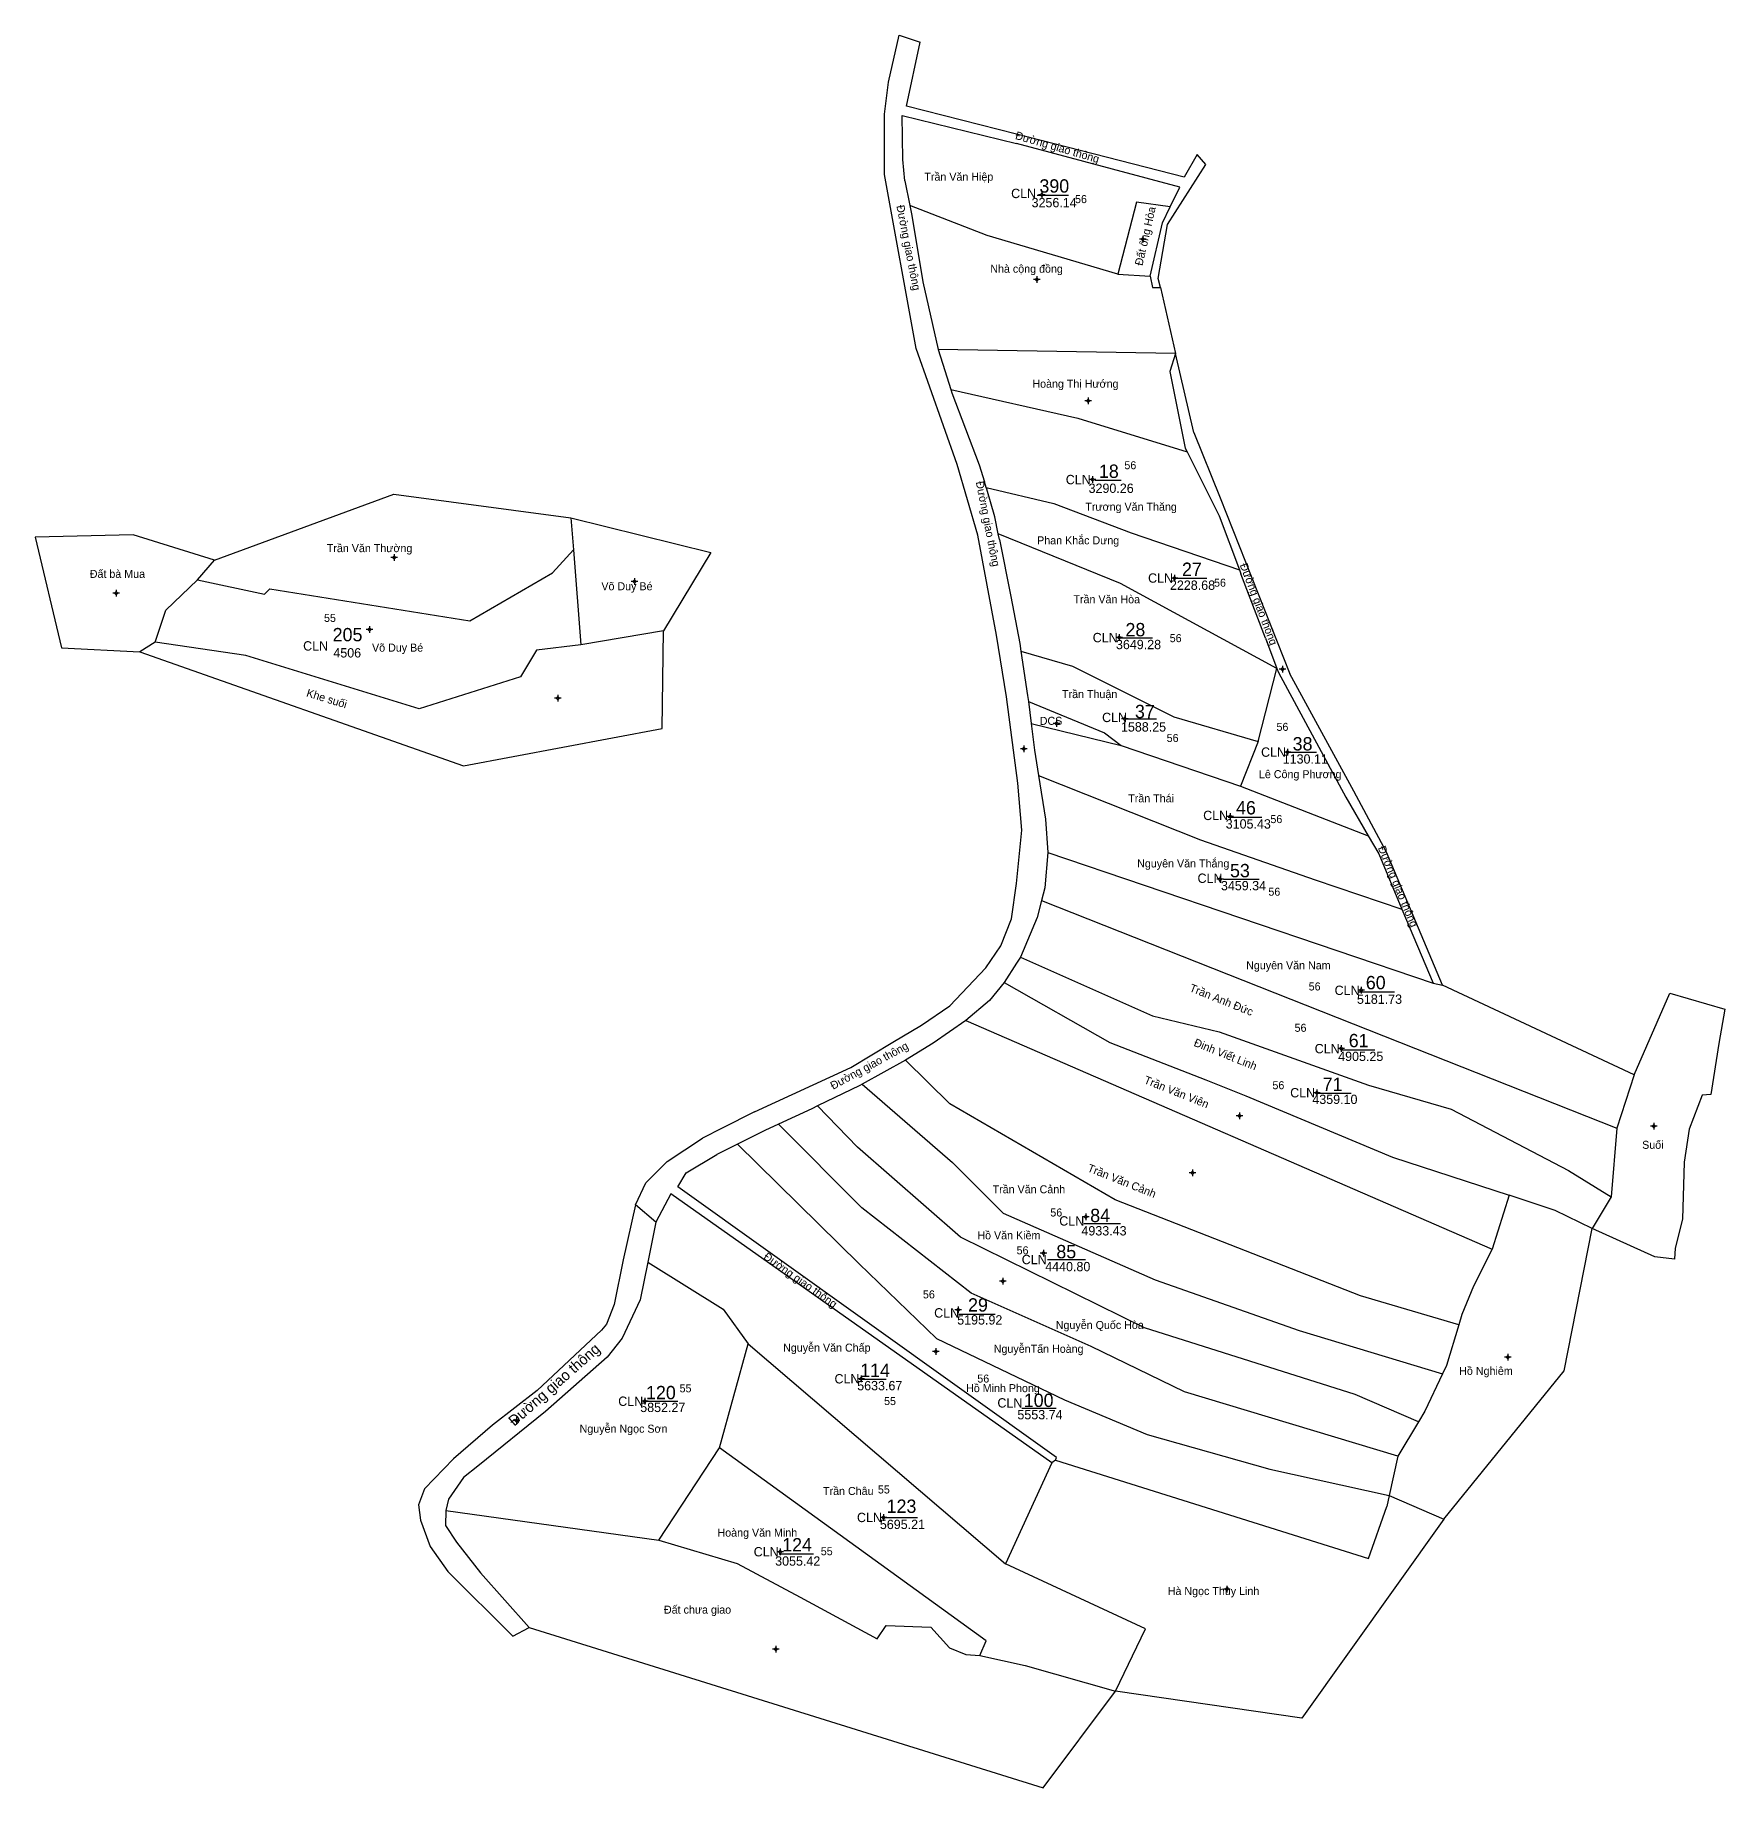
# Model space of a CAD drawing. Extents: x 533586 to 535027, y 1848292 to 1849819.
# Drawn here: x 533632 to 534266, y 1848437 to 1849095 of the extents above; entities that cross this region are included whole.
import ezdxf

# ---------------------------------------------------------------- set-up
doc = ezdxf.new("R2010")
doc.units = 0
for name, color, linetype in [('Level 11', 7, 'Continuous'), ('Level 2', 7, 'Continuous'), ('Level 22', 7, 'Continuous'), ('Level 3', 7, 'Continuous'), ('Level 4', 7, 'Continuous'), ('Level 5', 7, 'Continuous'), ('Level 6', 7, 'Continuous'), ('Level 7', 7, 'Continuous'), ('Level 8', 7, 'Continuous'), ('Level 9', 7, 'Continuous')]:
    doc.layers.add(name, color=color, linetype=linetype)

msp = doc.modelspace()

# ---------------------------------------------------------------- linework, layer by layer
at = {"layer": 'Level 11'}
for p, q in [((534009.5, 1849035.99), (534009.5, 1849035.365)), ((534008.875, 1849034.74), (534008.25, 1849034.74)), ((534009.5, 1849035.365), (534008.875, 1849034.74)), ((534008.875, 1849034.74), (534009.5, 1849034.115)), ((534010.125, 1849034.74), (534009.5, 1849035.365)), ((534009.5, 1849034.115), (534010.125, 1849034.74)), ((534009.5, 1849034.115), (534009.5, 1849033.49)), ((534010.75, 1849034.74), (534010.125, 1849034.74)), ((534046.745, 1849018.14), (534046.12, 1849018.14)), ((534047.37, 1849018.765), (534046.745, 1849018.14)), ((534046.745, 1849018.14), (534047.37, 1849017.515)), ((534047.37, 1849019.39), (534047.37, 1849018.765)), ((534047.995, 1849018.14), (534047.37, 1849018.765)), ((534047.37, 1849017.515), (534047.995, 1849018.14)), ((534047.37, 1849017.515), (534047.37, 1849016.89)), ((534048.62, 1849018.14), (534047.995, 1849018.14)), ((534006.955, 1849003.06), (534006.33, 1849003.06)), ((534007.58, 1849003.685), (534006.955, 1849003.06)), ((534006.955, 1849003.06), (534007.58, 1849002.435)), ((534007.58, 1849004.31), (534007.58, 1849003.685)), ((534008.205, 1849003.06), (534007.58, 1849003.685)), ((534007.58, 1849002.435), (534008.205, 1849003.06)), ((534008.83, 1849003.06), (534008.205, 1849003.06)), ((534007.58, 1849002.435), (534007.58, 1849001.81)), ((534026.225, 1848957.58), (534025.6, 1848957.58)), ((534026.85, 1848958.205), (534026.225, 1848957.58)), ((534026.225, 1848957.58), (534026.85, 1848956.955)), ((534026.85, 1848958.83), (534026.85, 1848958.205)), ((534027.475, 1848957.58), (534026.85, 1848958.205)), ((534026.85, 1848956.955), (534027.475, 1848957.58)), ((534026.85, 1848956.955), (534026.85, 1848956.33)), ((534028.1, 1848957.58), (534027.475, 1848957.58)), ((534027.825, 1848928.03), (534027.2, 1848928.03)), ((534028.45, 1848928.655), (534027.825, 1848928.03)), ((534027.825, 1848928.03), (534028.45, 1848927.405)), ((534028.45, 1848929.28), (534028.45, 1848928.655)), ((534029.075, 1848928.03), (534028.45, 1848928.655)), ((534028.45, 1848927.405), (534029.075, 1848928.03)), ((534028.45, 1848927.405), (534028.45, 1848926.78)), ((534029.7, 1848928.03), (534029.075, 1848928.03)), ((533765.955, 1848898.79), (533765.33, 1848898.79)), ((533766.58, 1848899.415), (533765.955, 1848898.79)), ((533765.955, 1848898.79), (533766.58, 1848898.165)), ((533766.58, 1848900.04), (533766.58, 1848899.415)), ((533767.205, 1848898.79), (533766.58, 1848899.415)), ((533766.58, 1848898.165), (533767.205, 1848898.79)), ((533766.58, 1848898.165), (533766.58, 1848897.54)), ((533767.83, 1848898.79), (533767.205, 1848898.79)), ((533856.78, 1848891.11), (533856.78, 1848890.485)), ((534058.685, 1848891.1), (534058.06, 1848891.1)), ((534059.31, 1848891.725), (534058.685, 1848891.1)), ((534058.685, 1848891.1), (534059.31, 1848890.475)), ((534059.31, 1848892.35), (534059.31, 1848891.725)), ((534059.935, 1848891.1), (534059.31, 1848891.725)), ((534059.31, 1848890.475), (534059.935, 1848891.1)), ((534060.56, 1848891.1), (534059.935, 1848891.1)), ((533661.655, 1848885.38), (533661.03, 1848885.38)), ((533662.28, 1848886.005), (533661.655, 1848885.38)), ((533661.655, 1848885.38), (533662.28, 1848884.755)), ((533662.28, 1848886.63), (533662.28, 1848886.005)), ((533662.905, 1848885.38), (533662.28, 1848886.005)), ((533662.28, 1848884.755), (533662.905, 1848885.38)), ((533662.28, 1848884.755), (533662.28, 1848884.13)), ((533663.53, 1848885.38), (533662.905, 1848885.38)), ((533856.155, 1848889.86), (533855.53, 1848889.86)), ((533856.78, 1848890.485), (533856.155, 1848889.86)), ((533856.155, 1848889.86), (533856.78, 1848889.235)), ((533857.405, 1848889.86), (533856.78, 1848890.485)), ((533856.78, 1848889.235), (533857.405, 1848889.86)), ((533856.78, 1848889.235), (533856.78, 1848888.61)), ((533858.03, 1848889.86), (533857.405, 1848889.86)), ((534059.31, 1848890.475), (534059.31, 1848889.85)), ((533756.745, 1848871.87), (533756.12, 1848871.87)), ((533757.37, 1848872.495), (533756.745, 1848871.87)), ((533756.745, 1848871.87), (533757.37, 1848871.245)), ((533757.37, 1848873.12), (533757.37, 1848872.495)), ((533757.995, 1848871.87), (533757.37, 1848872.495)), ((533757.37, 1848871.245), (533757.995, 1848871.87)), ((533758.62, 1848871.87), (533757.995, 1848871.87)), ((533757.37, 1848871.245), (533757.37, 1848870.62)), ((534037.925, 1848868.78), (534037.3, 1848868.78)), ((534038.55, 1848869.405), (534037.925, 1848868.78)), ((534037.925, 1848868.78), (534038.55, 1848868.155)), ((534038.55, 1848870.03), (534038.55, 1848869.405)), ((534039.175, 1848868.78), (534038.55, 1848869.405)), ((534038.55, 1848868.155), (534039.175, 1848868.78)), ((534038.55, 1848868.155), (534038.55, 1848867.53)), ((534039.8, 1848868.78), (534039.175, 1848868.78)), ((534099.185, 1848856.88), (534098.56, 1848856.88)), ((534099.81, 1848857.505), (534099.185, 1848856.88)), ((534099.185, 1848856.88), (534099.81, 1848856.255)), ((534099.81, 1848858.13), (534099.81, 1848857.505)), ((534100.435, 1848856.88), (534099.81, 1848857.505)), ((534099.81, 1848856.255), (534100.435, 1848856.88)), ((534099.81, 1848856.255), (534099.81, 1848855.63)), ((534101.06, 1848856.88), (534100.435, 1848856.88)), ((533827.415, 1848846.04), (533826.79, 1848846.04)), ((533828.04, 1848846.665), (533827.415, 1848846.04)), ((533827.415, 1848846.04), (533828.04, 1848845.415)), ((533828.04, 1848847.29), (533828.04, 1848846.665)), ((533828.665, 1848846.04), (533828.04, 1848846.665)), ((533828.04, 1848845.415), (533828.665, 1848846.04)), ((533828.04, 1848845.415), (533828.04, 1848844.79)), ((533829.29, 1848846.04), (533828.665, 1848846.04)), ((534040.59, 1848838.995), (534039.965, 1848838.37)), ((534040.59, 1848839.62), (534040.59, 1848838.995)), ((534041.215, 1848838.37), (534040.59, 1848838.995)), ((534014.315, 1848836.56), (534013.69, 1848836.56)), ((534014.94, 1848837.185), (534014.315, 1848836.56)), ((534014.315, 1848836.56), (534014.94, 1848835.935)), ((534014.94, 1848837.81), (534014.94, 1848837.185)), ((534015.565, 1848836.56), (534014.94, 1848837.185)), ((534014.94, 1848835.935), (534015.565, 1848836.56)), ((534014.94, 1848835.935), (534014.94, 1848835.31)), ((534016.19, 1848836.56), (534015.565, 1848836.56)), ((534039.965, 1848838.37), (534039.34, 1848838.37)), ((534039.965, 1848838.37), (534040.59, 1848837.745)), ((534040.59, 1848837.745), (534041.215, 1848838.37)), ((534040.59, 1848837.745), (534040.59, 1848837.12)), ((534041.84, 1848838.37), (534041.215, 1848838.37)), ((534002.085, 1848827.04), (534001.46, 1848827.04)), ((534002.71, 1848827.665), (534002.085, 1848827.04)), ((534002.085, 1848827.04), (534002.71, 1848826.415)), ((534002.71, 1848828.29), (534002.71, 1848827.665)), ((534003.335, 1848827.04), (534002.71, 1848827.665)), ((534002.71, 1848826.415), (534003.335, 1848827.04)), ((534002.71, 1848826.415), (534002.71, 1848825.79)), ((534003.96, 1848827.04), (534003.335, 1848827.04)), ((534101.065, 1848825.84), (534100.44, 1848825.84)), ((534101.69, 1848826.465), (534101.065, 1848825.84)), ((534101.065, 1848825.84), (534101.69, 1848825.215)), ((534101.69, 1848827.09), (534101.69, 1848826.465)), ((534102.315, 1848825.84), (534101.69, 1848826.465)), ((534101.69, 1848825.215), (534102.315, 1848825.84)), ((534102.94, 1848825.84), (534102.315, 1848825.84)), ((534101.69, 1848825.215), (534101.69, 1848824.59)), ((534079.535, 1848801.7), (534078.91, 1848801.7)), ((534080.16, 1848802.325), (534079.535, 1848801.7)), ((534079.535, 1848801.7), (534080.16, 1848801.075)), ((534080.16, 1848802.95), (534080.16, 1848802.325)), ((534080.785, 1848801.7), (534080.16, 1848802.325)), ((534080.16, 1848801.075), (534080.785, 1848801.7)), ((534080.16, 1848801.075), (534080.16, 1848800.45)), ((534081.41, 1848801.7), (534080.785, 1848801.7)), ((534076.44, 1848779.43), (534076.44, 1848778.805)), ((534075.815, 1848778.18), (534075.19, 1848778.18)), ((534076.44, 1848778.805), (534075.815, 1848778.18)), ((534075.815, 1848778.18), (534076.44, 1848777.555)), ((534077.065, 1848778.18), (534076.44, 1848778.805)), ((534076.44, 1848777.555), (534077.065, 1848778.18)), ((534076.44, 1848777.555), (534076.44, 1848776.93)), ((534077.69, 1848778.18), (534077.065, 1848778.18)), ((534128.645, 1848736.52), (534128.02, 1848736.52)), ((534129.27, 1848737.145), (534128.645, 1848736.52)), ((534128.645, 1848736.52), (534129.27, 1848735.895)), ((534129.27, 1848737.77), (534129.27, 1848737.145)), ((534129.895, 1848736.52), (534129.27, 1848737.145)), ((534129.27, 1848735.895), (534129.895, 1848736.52)), ((534129.27, 1848735.895), (534129.27, 1848735.27)), ((534130.52, 1848736.52), (534129.895, 1848736.52)), ((534121.165, 1848714.64), (534120.54, 1848714.64)), ((534121.79, 1848715.265), (534121.165, 1848714.64)), ((534121.165, 1848714.64), (534121.79, 1848714.015)), ((534121.79, 1848715.89), (534121.79, 1848715.265)), ((534122.415, 1848714.64), (534121.79, 1848715.265)), ((534121.79, 1848714.015), (534122.415, 1848714.64)), ((534121.79, 1848714.015), (534121.79, 1848713.39)), ((534123.04, 1848714.64), (534122.415, 1848714.64)), ((534111.975, 1848698.1), (534111.35, 1848698.1)), ((534112.6, 1848698.725), (534111.975, 1848698.1)), ((534111.975, 1848698.1), (534112.6, 1848697.475)), ((534112.6, 1848699.35), (534112.6, 1848698.725)), ((534113.225, 1848698.1), (534112.6, 1848698.725)), ((534112.6, 1848697.475), (534113.225, 1848698.1)), ((534112.6, 1848697.475), (534112.6, 1848696.85)), ((534113.85, 1848698.1), (534113.225, 1848698.1)), ((534082.995, 1848689.48), (534082.37, 1848689.48)), ((534083.62, 1848690.105), (534082.995, 1848689.48)), ((534082.995, 1848689.48), (534083.62, 1848688.855)), ((534083.62, 1848690.73), (534083.62, 1848690.105)), ((534084.245, 1848689.48), (534083.62, 1848690.105)), ((534083.62, 1848688.855), (534084.245, 1848689.48)), ((534083.62, 1848688.855), (534083.62, 1848688.23)), ((534084.87, 1848689.48), (534084.245, 1848689.48)), ((534238.365, 1848685.53), (534237.74, 1848685.53)), ((534238.99, 1848686.155), (534238.365, 1848685.53)), ((534238.365, 1848685.53), (534238.99, 1848684.905)), ((534238.99, 1848686.78), (534238.99, 1848686.155)), ((534239.615, 1848685.53), (534238.99, 1848686.155)), ((534238.99, 1848684.905), (534239.615, 1848685.53)), ((534238.99, 1848684.905), (534238.99, 1848684.28)), ((534240.24, 1848685.53), (534239.615, 1848685.53)), ((534065.395, 1848668.12), (534064.77, 1848668.12)), ((534066.02, 1848668.745), (534065.395, 1848668.12)), ((534065.395, 1848668.12), (534066.02, 1848667.495)), ((534066.02, 1848669.37), (534066.02, 1848668.745)), ((534066.645, 1848668.12), (534066.02, 1848668.745)), ((534066.02, 1848667.495), (534066.645, 1848668.12)), ((534067.27, 1848668.12), (534066.645, 1848668.12)), ((534066.02, 1848667.495), (534066.02, 1848666.87)), ((534025.365, 1848651.51), (534024.74, 1848651.51)), ((534025.99, 1848652.135), (534025.365, 1848651.51)), ((534025.365, 1848651.51), (534025.99, 1848650.885)), ((534025.99, 1848652.76), (534025.99, 1848652.135)), ((534026.615, 1848651.51), (534025.99, 1848652.135)), ((534025.99, 1848650.885), (534026.615, 1848651.51)), ((534025.99, 1848650.885), (534025.99, 1848650.26)), ((534027.24, 1848651.51), (534026.615, 1848651.51)), ((534009.555, 1848638), (534008.93, 1848638)), ((534010.18, 1848638.625), (534009.555, 1848638)), ((534009.555, 1848638), (534010.18, 1848637.375)), ((534010.18, 1848639.25), (534010.18, 1848638.625)), ((534010.805, 1848638), (534010.18, 1848638.625)), ((534010.18, 1848637.375), (534010.805, 1848638)), ((534010.18, 1848637.375), (534010.18, 1848636.75)), ((534011.43, 1848638), (534010.805, 1848638)), ((533994.92, 1848628.71), (533994.92, 1848628.085)), ((533994.295, 1848627.46), (533993.67, 1848627.46)), ((533994.92, 1848628.085), (533994.295, 1848627.46)), ((533994.295, 1848627.46), (533994.92, 1848626.835)), ((533995.545, 1848627.46), (533994.92, 1848628.085)), ((533994.92, 1848626.835), (533995.545, 1848627.46)), ((533994.92, 1848626.835), (533994.92, 1848626.21)), ((533996.17, 1848627.46), (533995.545, 1848627.46)), ((533977.475, 1848616.67), (533976.85, 1848616.67)), ((533978.1, 1848617.295), (533977.475, 1848616.67)), ((533977.475, 1848616.67), (533978.1, 1848616.045)), ((533978.1, 1848617.92), (533978.1, 1848617.295)), ((533978.725, 1848616.67), (533978.1, 1848617.295)), ((533978.1, 1848616.045), (533978.725, 1848616.67)), ((533978.1, 1848616.045), (533978.1, 1848615.42)), ((533979.35, 1848616.67), (533978.725, 1848616.67)), ((533969.73, 1848602.38), (533969.73, 1848601.755)), ((533969.105, 1848601.13), (533968.48, 1848601.13)), ((533969.73, 1848601.755), (533969.105, 1848601.13)), ((533969.105, 1848601.13), (533969.73, 1848600.505)), ((533970.355, 1848601.13), (533969.73, 1848601.755)), ((533969.73, 1848600.505), (533970.355, 1848601.13)), ((533969.73, 1848600.505), (533969.73, 1848599.88)), ((533970.98, 1848601.13), (533970.355, 1848601.13)), ((534183.655, 1848598.94), (534183.03, 1848598.94)), ((534184.28, 1848599.565), (534183.655, 1848598.94)), ((534183.655, 1848598.94), (534184.28, 1848598.315)), ((534184.28, 1848600.19), (534184.28, 1848599.565)), ((534184.905, 1848598.94), (534184.28, 1848599.565)), ((534184.28, 1848598.315), (534184.905, 1848598.94)), ((534184.28, 1848598.315), (534184.28, 1848597.69)), ((534185.53, 1848598.94), (534184.905, 1848598.94)), ((533941.075, 1848590.84), (533940.45, 1848590.84)), ((533941.7, 1848591.465), (533941.075, 1848590.84)), ((533941.075, 1848590.84), (533941.7, 1848590.215)), ((533941.7, 1848592.09), (533941.7, 1848591.465)), ((533942.325, 1848590.84), (533941.7, 1848591.465)), ((533941.7, 1848590.215), (533942.325, 1848590.84)), ((533941.7, 1848590.215), (533941.7, 1848589.59)), ((533942.95, 1848590.84), (533942.325, 1848590.84)), ((533859.975, 1848582.44), (533859.35, 1848582.44)), ((533860.6, 1848583.065), (533859.975, 1848582.44)), ((533859.975, 1848582.44), (533860.6, 1848581.815)), ((533860.6, 1848583.69), (533860.6, 1848583.065)), ((533861.225, 1848582.44), (533860.6, 1848583.065)), ((533860.6, 1848581.815), (533861.225, 1848582.44)), ((533861.85, 1848582.44), (533861.225, 1848582.44)), ((533812.47, 1848575.845), (533811.845, 1848575.22)), ((533812.47, 1848576.47), (533812.47, 1848575.845)), ((533813.095, 1848575.22), (533812.47, 1848575.845)), ((533860.6, 1848581.815), (533860.6, 1848581.19)), ((533811.845, 1848575.22), (533811.22, 1848575.22)), ((533811.845, 1848575.22), (533812.47, 1848574.595)), ((533812.47, 1848574.595), (533813.095, 1848575.22)), ((533812.47, 1848574.595), (533812.47, 1848573.97)), ((533813.72, 1848575.22), (533813.095, 1848575.22)), ((533949.505, 1848538.86), (533948.88, 1848538.86)), ((533950.13, 1848539.485), (533949.505, 1848538.86)), ((533949.505, 1848538.86), (533950.13, 1848538.235)), ((533950.13, 1848540.11), (533950.13, 1848539.485)), ((533950.755, 1848538.86), (533950.13, 1848539.485)), ((533950.13, 1848538.235), (533950.755, 1848538.86)), ((533950.13, 1848538.235), (533950.13, 1848537.61)), ((533951.38, 1848538.86), (533950.755, 1848538.86)), ((533910.775, 1848526), (533910.15, 1848526)), ((533911.4, 1848526.625), (533910.775, 1848526)), ((533910.775, 1848526), (533911.4, 1848525.375)), ((533911.4, 1848527.25), (533911.4, 1848526.625)), ((533912.025, 1848526), (533911.4, 1848526.625)), ((533911.4, 1848525.375), (533912.025, 1848526)), ((533911.4, 1848525.375), (533911.4, 1848524.75)), ((533912.65, 1848526), (533912.025, 1848526)), ((534078.315, 1848511.96), (534077.69, 1848511.96)), ((534078.94, 1848512.585), (534078.315, 1848511.96)), ((534078.315, 1848511.96), (534078.94, 1848511.335)), ((534078.94, 1848513.21), (534078.94, 1848512.585)), ((534079.565, 1848511.96), (534078.94, 1848512.585)), ((534078.94, 1848511.335), (534079.565, 1848511.96)), ((534078.94, 1848511.335), (534078.94, 1848510.71)), ((534080.19, 1848511.96), (534079.565, 1848511.96)), ((533909.77, 1848490.68), (533909.77, 1848490.055)), ((533909.145, 1848489.43), (533908.52, 1848489.43)), ((533909.77, 1848490.055), (533909.145, 1848489.43)), ((533909.145, 1848489.43), (533909.77, 1848488.805)), ((533910.395, 1848489.43), (533909.77, 1848490.055)), ((533909.77, 1848488.805), (533910.395, 1848489.43)), ((533909.77, 1848488.805), (533909.77, 1848488.18)), ((533911.02, 1848489.43), (533910.395, 1848489.43))]:
    msp.add_line(p, q, dxfattribs=at)
for centre in [(534009.5, 1849034.74), (534047.37, 1849018.14), (534007.58, 1849003.06), (534026.85, 1848957.58), (534028.45, 1848928.03), (533766.58, 1848898.79), (534059.31, 1848891.1), (533662.28, 1848885.38), (533856.78, 1848889.86), (533757.37, 1848871.87), (534038.55, 1848868.78), (534099.81, 1848856.88), (533828.04, 1848846.04), (534040.59, 1848838.37), (534014.94, 1848836.56), (534002.71, 1848827.04), (534101.69, 1848825.84), (534080.16, 1848801.7), (534076.44, 1848778.18), (534129.27, 1848736.52), (534121.79, 1848714.64), (534112.6, 1848698.1), (534083.62, 1848689.48), (534238.99, 1848685.53), (534066.02, 1848668.12), (534025.99, 1848651.51), (534010.18, 1848638), (533994.92, 1848627.46), (533978.1, 1848616.67), (533969.73, 1848601.13), (534184.28, 1848598.94), (533941.7, 1848590.84), (533860.6, 1848582.44), (533812.47, 1848575.22), (533950.13, 1848538.86), (533911.4, 1848526), (534078.94, 1848511.96), (533909.77, 1848489.43)]:
    msp.add_circle(centre, 0.15, dxfattribs=at)
at = {"layer": 'Level 6'}
for p, q in [((533952.04, 1849077.09), (533956, 1849094.71)), ((533956, 1849094.71), (533963.93, 1849092.06)), ((533958.8, 1849068.06), (533963.93, 1849092.06)), ((533950.44, 1849065.01), (533952.04, 1849077.09)), ((533950.48, 1849042.41), (533950.44, 1849065.01)), ((533957.4, 1849048.05), (533957.07, 1849064.49)), ((533957.07, 1849064.49), (534000, 1849054.01)), ((534000, 1849057.5), (533958.8, 1849068.06)), ((534062.86, 1849041.4), (534000, 1849057.5)), ((534061.26, 1849037.67), (534000, 1849054.01)), ((534067.78, 1849049.88), (534062.86, 1849041.4)), ((534071.01, 1849046.21), (534067.78, 1849049.88)), ((533962.36, 1848977.13), (533950.48, 1849042.41)), ((533958.07, 1849040.02), (533957.4, 1849048.05)), ((534056.59, 1849023.71), (534071.01, 1849046.21)), ((533958.07, 1849040.02), (533959.96, 1849030.85)), ((534057.67, 1849030.31), (534061.26, 1849037.67)), ((533959.96, 1849030.85), (533960.75, 1849027.04)), ((533989.05, 1849019.56), (533959.96, 1849030.85)), ((534045, 1849032), (534038, 1849005)), ((534057.67, 1849030.31), (534045, 1849032)), ((534054.77, 1849024.36), (534057.67, 1849030.31)), ((533960.75, 1849027.04), (533964.9, 1849002.18)), ((534050.16, 1849004.27), (534054.77, 1849024.36)), ((534053.15, 1849003.4), (534056.59, 1849023.71)), ((534038, 1849005), (533989.05, 1849019.56)), ((534038, 1849005), (534050.16, 1849004.27)), ((534050.16, 1849004.27), (534051.03, 1849000)), ((534053.94, 1849000), (534053.15, 1849003.4)), ((533964.9, 1849002.18), (533970.56, 1848976.79)), ((534051.03, 1849000), (534053.94, 1849000)), ((534053.94, 1849000), (534059.66, 1848975.28)), ((533977.77, 1848933.68), (533962.36, 1848977.13)), ((534059.66, 1848975.28), (533970.56, 1848976.79)), ((533970.56, 1848976.79), (533973.09, 1848968.94)), ((534059.66, 1848975.28), (534057.45, 1848968.49)), ((534066.5, 1848945.74), (534059.66, 1848975.28)), ((533973.09, 1848968.94), (533975.39, 1848961.82)), ((534057.45, 1848968.49), (534063.29, 1848939.81)), ((533975.39, 1848961.82), (534023, 1848951)), ((533975.39, 1848961.82), (533975.78, 1848960.61)), ((533975.78, 1848960.61), (533985.95, 1848933.59)), ((534023, 1848951), (534064.01, 1848938.38)), ((534066.5, 1848945.74), (534076.4, 1848921.16)), ((534063.29, 1848939.81), (534064.01, 1848938.38)), ((534064.01, 1848938.38), (534076, 1848914.38)), ((533985.5, 1848907.22), (533977.77, 1848933.68)), ((533985.95, 1848933.59), (533988, 1848927.12)), ((533988.66, 1848925.03), (533988, 1848927.12)), ((533988.84, 1848924.48), (533988.66, 1848925.03)), ((533988.66, 1848925.03), (534014, 1848919)), ((533991.88, 1848914.1), (533988.84, 1848924.48)), ((534014, 1848919), (534043, 1848908)), ((534076.4, 1848921.16), (534102.51, 1848855.18)), ((533832.9, 1848913.64), (533833.82, 1848901.74)), ((533993.18, 1848907.74), (533991.88, 1848914.1)), ((534076, 1848914.38), (534083.58, 1848894.24)), ((533992.48, 1848869.71), (533985.5, 1848907.22)), ((533993.64, 1848905.52), (533993.18, 1848907.74)), ((534039, 1848889), (533993.18, 1848907.74)), ((533993.64, 1848905.52), (533997.82, 1848884.16)), ((534043, 1848908), (534083.58, 1848894.24)), ((533692.89, 1848890.43), (533699.27, 1848897.79)), ((533833.82, 1848901.74), (533836.57, 1848866.07)), ((534083.58, 1848894.24), (534084.18, 1848892.64)), ((534093.32, 1848868.61), (534084.18, 1848892.64)), ((534097.66, 1848857.18), (534039, 1848889)), ((533997.82, 1848884.16), (534001.27, 1848866.52)), ((533867.67, 1848871.36), (533836.57, 1848866.07)), ((533677, 1848867), (533671.22, 1848863.4)), ((533996.2, 1848846.56), (533992.48, 1848869.71)), ((534001.27, 1848866.52), (534001.68, 1848863.74)), ((534093.32, 1848868.61), (534097.66, 1848857.18)), ((534001.68, 1848863.74), (534004.18, 1848847.02)), ((534001.68, 1848863.74), (534021, 1848858)), ((534021, 1848858), (534059, 1848839)), ((534090.61, 1848829.82), (534097.66, 1848857.18)), ((534097.66, 1848857.18), (534098.21, 1848855.74)), ((534098.21, 1848855.74), (534123.45, 1848808.91)), ((534126.57, 1848811.14), (534102.51, 1848855.18)), ((534000.47, 1848814.16), (533996.2, 1848846.56)), ((534004.18, 1848847.02), (534004.45, 1848844.81)), ((534004.45, 1848844.81), (534005.48, 1848836.5)), ((534004.45, 1848844.81), (534033, 1848833)), ((534059, 1848839), (534090.61, 1848829.82)), ((534005.48, 1848836.5), (534006.7, 1848826.62)), ((534005.48, 1848836.5), (534039.22, 1848828.3)), ((534033, 1848833), (534039.22, 1848828.3)), ((534006.7, 1848826.62), (534008.23, 1848817.12)), ((534039.22, 1848828.3), (534084, 1848813)), ((534090.61, 1848829.82), (534084, 1848813)), ((534002, 1848796.56), (534000.47, 1848814.16)), ((534008.23, 1848817.12), (534010.86, 1848800.72)), ((534008.23, 1848817.12), (534069, 1848793)), ((534084, 1848813), (534131.9, 1848794.49)), ((534123.45, 1848808.91), (534131.9, 1848794.49)), ((534138.8, 1848788.27), (534126.57, 1848811.14)), ((534010.86, 1848800.72), (534011.71, 1848788.24)), ((534000, 1848776.58), (534002, 1848796.56)), ((534069, 1848793), (534112, 1848778)), ((534131.9, 1848794.49), (534135.87, 1848787.7)), ((534011.71, 1848788.24), (534010.57, 1848774.89)), ((534011.71, 1848788.24), (534156.26, 1848739.24)), ((534135.87, 1848787.7), (534144.5, 1848766.9)), ((534159.81, 1848738.48), (534138.8, 1848788.27)), ((533998.1, 1848763.37), (534000, 1848776.58)), ((534010.57, 1848774.89), (534009.41, 1848770.24)), ((534112, 1848778), (534144.5, 1848766.9)), ((534009.41, 1848770.24), (534007.8, 1848763.81)), ((534009.41, 1848770.24), (534225.11, 1848684.8)), ((534144.5, 1848766.9), (534156.26, 1848739.24)), ((533994.14, 1848753.2), (533998.1, 1848763.37)), ((534007.8, 1848763.81), (534001.44, 1848749)), ((533988.51, 1848745), (533994.14, 1848753.2)), ((534000, 1848746.72), (533995.42, 1848739.48)), ((534001.44, 1848749), (534000, 1848746.72)), ((534001.44, 1848749), (534051, 1848727)), ((533975, 1848730.71), (533988.51, 1848745)), ((533995.42, 1848739.48), (533989.83, 1848732.7)), ((533995.42, 1848739.48), (534035, 1848717)), ((534156.26, 1848739.24), (534159.81, 1848738.48)), ((534231.63, 1848704.83), (534159.81, 1848738.48)), ((534231.63, 1848704.83), (534244.99, 1848735.41)), ((534244.99, 1848735.41), (534265.69, 1848729.49)), ((533964.43, 1848723.48), (533975, 1848730.71)), ((533989.83, 1848732.7), (533980.97, 1848725.19)), ((534051, 1848727), (534076, 1848721)), ((534265.69, 1848729.49), (534263.42, 1848716.53)), ((533953.68, 1848717.02), (533964.43, 1848723.48)), ((533980.97, 1848725.19), (533968.73, 1848716.73)), ((533980.97, 1848725.19), (534178.44, 1848639.47)), ((534076, 1848721), (534132, 1848701)), ((533937.82, 1848707.53), (533953.68, 1848717.02)), ((533968.73, 1848716.73), (533958.41, 1848710.26)), ((534035, 1848717), (534071, 1848703)), ((534263.42, 1848716.53), (534260.45, 1848697.5)), ((533901.72, 1848690.91), (533937.82, 1848707.53)), ((533958.41, 1848710.26), (533942.08, 1848701.34)), ((533975, 1848694), (533958.41, 1848710.26)), ((533941.2, 1848700.86), (533925.34, 1848693.15)), ((533942.08, 1848701.34), (533941.2, 1848700.86)), ((533942.08, 1848701.34), (533976, 1848672)), ((534071, 1848703), (534086, 1848697)), ((534132, 1848701), (534163, 1848692)), ((534231.63, 1848704.83), (534225.11, 1848684.8)), ((534037, 1848658), (533975, 1848694)), ((534086, 1848697), (534141, 1848674)), ((534257.14, 1848697.2), (534252.22, 1848684.47)), ((534260.45, 1848697.5), (534257.14, 1848697.2)), ((533923.2, 1848692.11), (533910.71, 1848686.29)), ((533925.34, 1848693.15), (533923.2, 1848692.11)), ((533940.37, 1848677.64), (533925.34, 1848693.15)), ((534163, 1848692), (534207, 1848669)), ((533868.95, 1848672.36), (533882.21, 1848681.11)), ((533905.59, 1848683.91), (533895.33, 1848678.76)), ((533910.71, 1848686.29), (533905.59, 1848683.91)), ((533942, 1848655), (533910.71, 1848686.29)), ((534225.11, 1848684.8), (534223.05, 1848659.04)), ((534252.22, 1848684.47), (534250.38, 1848672.03)), ((533876.12, 1848668.03), (533887.66, 1848674.9)), ((533895.33, 1848678.76), (533887.66, 1848674.9)), ((533895.33, 1848678.76), (533941, 1848634)), ((533979, 1848644), (533940.37, 1848677.64)), ((533860.93, 1848664.3), (533868.95, 1848672.36)), ((533872.97, 1848662.86), (533876.12, 1848668.03)), ((533976, 1848672), (533995, 1848653)), ((534141, 1848674), (534184.77, 1848659.65)), ((534207, 1848669), (534223.05, 1848659.04)), ((534250.38, 1848672.03), (534249.74, 1848650.69)), ((533857.06, 1848656.06), (533860.93, 1848664.3)), ((534015.04, 1848561.28), (533872.97, 1848662.86)), ((533864.75, 1848649.61), (533857.06, 1848656.06)), ((533870.39, 1848660.22), (533864.75, 1848649.61)), ((534013.2, 1848559.36), (533870.39, 1848660.22)), ((533983, 1848623), (533942, 1848655)), ((534129, 1848622), (534037, 1848658)), ((534184.77, 1848659.65), (534178.44, 1848639.47)), ((534202, 1848654), (534184.77, 1848659.65)), ((534223.05, 1848659.04), (534215.9, 1848647.21)), ((533864.75, 1848649.61), (533861.76, 1848634.52)), ((533995, 1848653), (534052, 1848628)), ((534215.9, 1848647.21), (534202, 1848654)), ((534249.74, 1848650.69), (534247.01, 1848639.88)), ((534048, 1848610), (533979, 1848644)), ((534205.37, 1848593.81), (534215.9, 1848647.21)), ((534239.38, 1848636.63), (534215.9, 1848647.21)), ((534178.44, 1848639.47), (534171.43, 1848625.61)), ((534246.74, 1848635.65), (534239.38, 1848636.63)), ((534247.01, 1848639.88), (534246.74, 1848635.65)), ((533941, 1848634), (533970, 1848606)), ((534028, 1848603), (533983, 1848623)), ((534052, 1848628), (534106, 1848609)), ((534165.88, 1848611.04), (534129, 1848622)), ((534171.43, 1848625.61), (534167.06, 1848614.9)), ((534127, 1848585), (534048, 1848610)), ((534106, 1848609), (534159.78, 1848592.76)), ((534165.88, 1848611.04), (534161.24, 1848595.86)), ((534167.06, 1848614.9), (534165.88, 1848611.04)), ((533888.66, 1848564.93), (533899.4, 1848604)), ((533899.4, 1848604), (533995.93, 1848521.47)), ((533970, 1848606), (534018, 1848583)), ((534063, 1848586), (534028, 1848603)), ((534161.24, 1848595.86), (534159.78, 1848592.76)), ((534159.78, 1848592.76), (534153.19, 1848578.75)), ((534160.27, 1848538.22), (534205.37, 1848593.81)), ((534018, 1848583), (534049, 1848570)), ((534143.04, 1848561.78), (534063, 1848586)), ((534150.75, 1848574.67), (534127, 1848585)), ((534153.19, 1848578.75), (534150.75, 1848574.67)), ((534049, 1848570), (534095, 1848557)), ((534150.75, 1848574.67), (534143.04, 1848561.78)), ((533865.84, 1848530.35), (533888.66, 1848564.93)), ((534013.2, 1848559.36), (533995.93, 1848521.47)), ((534014.63, 1848560.27), (534013.2, 1848559.36)), ((534014.63, 1848560.27), (534015.04, 1848561.28)), ((534014.63, 1848560.27), (534132.07, 1848523.5)), ((534095, 1848557), (534139.79, 1848547.05)), ((534143.04, 1848561.78), (534139.79, 1848547.05)), ((534132.07, 1848523.5), (534138.89, 1848542.96)), ((534139.79, 1848547.05), (534138.89, 1848542.96)), ((534139.79, 1848547.05), (534160.27, 1848538.22)), ((533785.94, 1848541.44), (533865.84, 1848530.35)), ((534160.27, 1848538.22), (534106.96, 1848463.64)), ((534048.32, 1848497.11), (533995.93, 1848521.47)), ((534037.08, 1848473.71), (534048.32, 1848497.11)), ((533981.05, 1848487.46), (533986.2, 1848487.06)), ((534106.96, 1848463.64), (534037.08, 1848473.71))]:
    msp.add_line(p, q, dxfattribs=at)
for points in [[(533699.27, 1848897.79), (533766.47, 1848922.58), (533832.9, 1848913.64)], [(533832.9, 1848913.64), (533885.36, 1848900.67), (533867.67, 1848871.36)], [(533699.27, 1848897.79), (533668.75, 1848907.35), (533631.92, 1848906.48), (533641.78, 1848864.98), (533671.22, 1848863.4)], [(533692.89, 1848890.43), (533718, 1848885), (533720, 1848887), (533795, 1848875), (533826, 1848893), (533833.82, 1848901.74)], [(533677, 1848867), (533681, 1848879), (533692.89, 1848890.43)], [(533671.22, 1848863.4), (533792.56, 1848820.73), (533867.09, 1848834.66), (533867.67, 1848871.36)], [(533836.57, 1848866.07), (533820, 1848864), (533814, 1848854), (533776, 1848842), (533711, 1848862), (533677, 1848867)], [(533901.72, 1848690.91), (533889.63, 1848684.84), (533882.21, 1848681.11)], [(533857.06, 1848656.06), (533852.51, 1848635.48), (533849.09, 1848618.76), (533846.29, 1848611.32), (533844.33, 1848609.12), (533820.2, 1848586.45), (533803.46, 1848573.42), (533788.8, 1848560.84), (533778.02, 1848549.64), (533775.7, 1848543.64), (533776.44, 1848537.84), (533780.09, 1848527.95), (533786.74, 1848518.6), (533811.11, 1848494.37), (533817.26, 1848497.64)], [(533861.76, 1848634.52), (533858.88, 1848620.41), (533852.07, 1848606.12), (533846.49, 1848598.95), (533823.36, 1848578.6), (533798.04, 1848558.13), (533792.55, 1848553.79), (533787.03, 1848545.75), (533785.94, 1848541.44)], [(533861.76, 1848634.52), (533890, 1848617), (533899.4, 1848604)], [(533986.2, 1848487.06), (533988.61, 1848492.56), (533888.66, 1848564.93)], [(533785.94, 1848541.44), (533785.81, 1848535.84), (533789.96, 1848529.54), (533798.93, 1848518.09), (533817.26, 1848497.64)], [(533865.84, 1848530.35), (533895.21, 1848521.55), (533918.91, 1848508.92), (533947.78, 1848493.29), (533951.08, 1848498.34), (533967.86, 1848497.75), (533974.81, 1848489.9), (533981.05, 1848487.46)], [(533817.26, 1848497.64), (534009.95, 1848437.42), (534037.08, 1848473.71)], [(533986.2, 1848487.06), (534003.2, 1848483.34), (534037.08, 1848473.71)]]:
    msp.add_lwpolyline(points, dxfattribs=at)
at = {"layer": 'Level 9'}
for p, q in [((534007.79, 1849034.65), (534019.55, 1849034.62)), ((534029.4, 1848927.84), (534039.22, 1848927.84)), ((534058.79, 1848891.06), (534071.4, 1848891.06)), ((534038.04, 1848868.63), (534050.96, 1848868.63)), ((534041.44, 1848838.37), (534052.48, 1848838.37)), ((534101.13, 1848825.76), (534112.5, 1848825.76)), ((534079.36, 1848801.44), (534091.95, 1848801.44)), ((534077.68, 1848778.18), (534090.98, 1848778.18)), ((534128.35, 1848735.97), (534141.77, 1848735.97)), ((534121.76, 1848714.24), (534134.34, 1848714.24)), ((534112.42, 1848697.92), (534125.45, 1848697.92)), ((534025.26, 1848649.09), (534038.94, 1848649.09)), ((534011.57, 1848635.58), (534025.93, 1848635.58)), ((533978.24, 1848615.06), (533992, 1848615.06)), ((533940.97, 1848590.66), (533951.17, 1848590.66)), ((533860.12, 1848582.47), (533872.96, 1848582.47)), ((534002.01, 1848579.77), (534014.82, 1848579.77)), ((533949.77, 1848538.85), (533962.85, 1848538.85)), ((533911.04, 1848525.26), (533923.86, 1848525.26))]:
    msp.add_line(p, q, dxfattribs=at)

# ---------------------------------------------------------------- texts
at = {"layer": 'Level 2'}
for s, p in [('Trần Văn Hiệp', (533965.43, 1849040.09)), ('Nhà cộng đồng', (533990.17, 1849005.59)), ('Hoàng Thị Hướng', (534005.95, 1848962.47)), ('Trương Văn Thăng', (534025.82, 1848916.35)), ('Phan Khắc Dưng', (534007.73, 1848903.74)), ('Trần Văn Thường', (533741.34, 1848900.81)), ('Đất bà Mua', (533652.44, 1848891.17)), ('Võ Duy Bé', (533844.31, 1848886.53)), ('Trần Văn Hòa', (534021.35, 1848881.65)), ('Võ Duy Bé', (533758.3, 1848863.51)), ('Trần Thuận', (534017.06, 1848846.08)), ('DCS', (534008.71, 1848836.06)), ('Lê Công Phương', (534090.92, 1848816.06)), ('Trần Thái', (534041.9, 1848807)), ('Nguyên Văn Thắng', (534045.25, 1848782.59)), ('Nguyên Văn Nam', (534086.13, 1848744.39)), ('Trần Văn Cảnh', (533991.04, 1848660.4)), ('Hồ Văn Kiềm', (533985.32, 1848643.15)), ('Nguyễn Quốc Hòa', (534014.73, 1848609.52)), ('Nguyễn Văn Chấp', (533912.47, 1848601.03)), ('NguyễnTấn Hoàng', (533991.46, 1848600.58)), ('Hồ Nghiêm', (534166.03, 1848592.3)), ('Hồ Minh Phong', (533981.09, 1848585.83)), ('Nguyễn Ngọc Sơn', (533836.14, 1848570.63)), ('Trần Châu', (533927.43, 1848547.27)), ('Hoàng Văn Minh', (533887.86, 1848531.66)), ('Hà Ngọc Thùy Linh', (534056.72, 1848509.77)), ('Đất chưa giao', (533867.78, 1848502.78))]:
    msp.add_text(s, height=3, dxfattribs=at).set_placement(p)
for s, rotation, p in [('Đất ông Hòa', 77.076222, (534047.23, 1849008.03)), ('Trần Anh Đức', 338.170636, (534064.62, 1848736.25)), ('Đinh Viết Linh', 338.170636, (534066.23, 1848715.75)), ('Trần Văn Viên', 338.170636, (534047.57, 1848701.76)), ('Trần Văn Cảnh', 338.170636, (534026.35, 1848668.72))]:
    msp.add_text(s, height=3, rotation=rotation, dxfattribs=at).set_placement(p)
at = {"layer": 'Level 22'}
msp.add_text('Khe suối', height=3, rotation=342.897272, dxfattribs=at).set_placement((533733.45, 1848846.78))
msp.add_text('Suối', height=3, dxfattribs=at).set_placement((534234.64, 1848677.08))
at = {"layer": 'Level 3'}
for p in [(533997.99, 1849033.57), (534018.48, 1848926.28), (534049.34, 1848889.35), (533732.46, 1848863.91), (534028.59, 1848867.03), (534032.1, 1848837.09), (534091.72, 1848824.08), (534070.01, 1848800.35), (534067.89, 1848776.79), (534119.3, 1848734.77), (534111.83, 1848712.89), (534102.64, 1848696.35), (534016.03, 1848648.29), (534001.96, 1848633.82), (533969.12, 1848613.81), (533931.74, 1848589.09), (533850.63, 1848580.68), (533992.85, 1848580.06), (533940.17, 1848537.1), (533901.44, 1848524.24)]:
    msp.add_text('CLN', height=3.5, dxfattribs=at).set_placement(p)
at = {"layer": 'Level 4'}
for s, p in [('390', (534008.6, 1849035.63)), ('18', (534030.91, 1848928.65)), ('27', (534062.06, 1848891.88)), ('205', (533743.54, 1848867.38)), ('28', (534040.87, 1848869.25)), ('37', (534044.43, 1848838.56)), ('38', (534103.57, 1848826.46)), ('46', (534082.33, 1848802.47)), ('53', (534080.07, 1848778.91)), ('60', (534131, 1848736.9)), ('61', (534124.6, 1848715.17)), ('71', (534114.8, 1848698.77)), ('84', (534027.64, 1848649.59)), ('85', (534014.94, 1848636.02)), ('29', (533981.83, 1848616.04)), ('114', (533941.38, 1848591.53)), ('120', (533861.06, 1848583.17)), ('100', (534002.73, 1848580.27)), ('123', (533951.29, 1848540.57)), ('124', (533912.13, 1848526.1))]:
    msp.add_text(s, height=5, dxfattribs=at).set_placement(p)
at = {"layer": 'Level 5'}
for s, p in [('3256.14', (534005.66, 1849030.13)), ('3290.26', (534027.03, 1848923.02)), ('2228.68', (534057.55, 1848886.68)), ('4506', (533743.79, 1848861.31)), ('3649.28', (534037.3, 1848864.43)), ('1588.25', (534039.18, 1848833.54)), ('1130.11', (534099.84, 1848821.51)), ('3105.43', (534078.47, 1848797.16)), ('3459.34', (534076.67, 1848774.01)), ('5181.73', (534127.68, 1848731.44)), ('4905.25', (534120.64, 1848710)), ('4359.10', (534110.95, 1848693.89)), ('4933.43', (534024.35, 1848644.59)), ('4440.80', (534010.77, 1848631.16)), ('5195.92', (533977.77, 1848611.18)), ('5633.67', (533940.26, 1848586.53)), ('5852.27', (533858.89, 1848578.37)), ('5553.74', (534000.33, 1848575.63)), ('5695.21', (533948.76, 1848534.5)), ('3055.42', (533909.49, 1848520.76))]:
    msp.add_text(s, height=3.5, dxfattribs=at).set_placement(p)
at = {"layer": 'Level 7'}
for s, p in [('56', (534021.95, 1849031.69)), ('56', (534040.46, 1848931.9)), ('56', (534074.08, 1848887.85)), ('55', (533740.3, 1848874.65)), ('56', (534057.46, 1848867.06)), ('56', (534056.32, 1848829.64)), ('56', (534097.5, 1848833.8)), ('56', (534095.22, 1848799.21)), ('56', (534094.47, 1848771.99)), ('56', (534109.58, 1848736.46)), ('56', (534104.29, 1848720.96)), ('56', (534095.98, 1848699.42)), ('56', (534012.69, 1848651.7)), ('56', (534000.04, 1848637.52)), ('56', (533964.91, 1848620.99)), ('55', (533873.64, 1848585.77)), ('56', (533985.3, 1848589.42)), ('55', (533950.33, 1848580.99)), ('55', (533948.01, 1848547.84)), ('55', (533926.6, 1848524.67))]:
    msp.add_text(s, height=3, dxfattribs=at).set_placement(p)
at = {"layer": 'Level 8'}
for height, rotation, p in [(3, 343.697911, (533999.3, 1849055.8)), (3, 281.066122, (533954.94, 1849030.65)), (3, 281.066122, (533984.72, 1848927.11)), (3, 290.821961, (534083.67, 1848896)), (3, 292.53375, (534135.47, 1848789.89)), (3, 28.643106, (533931.22, 1848699.17)), (3, 324.768233, (533904.84, 1848635.99)), (4.00002, 41.341633, (533811.64, 1848572.83))]:
    msp.add_text('Đường giao thông', height=height, rotation=rotation, dxfattribs=at).set_placement(p)

doc.saveas('drawing.dxf')
